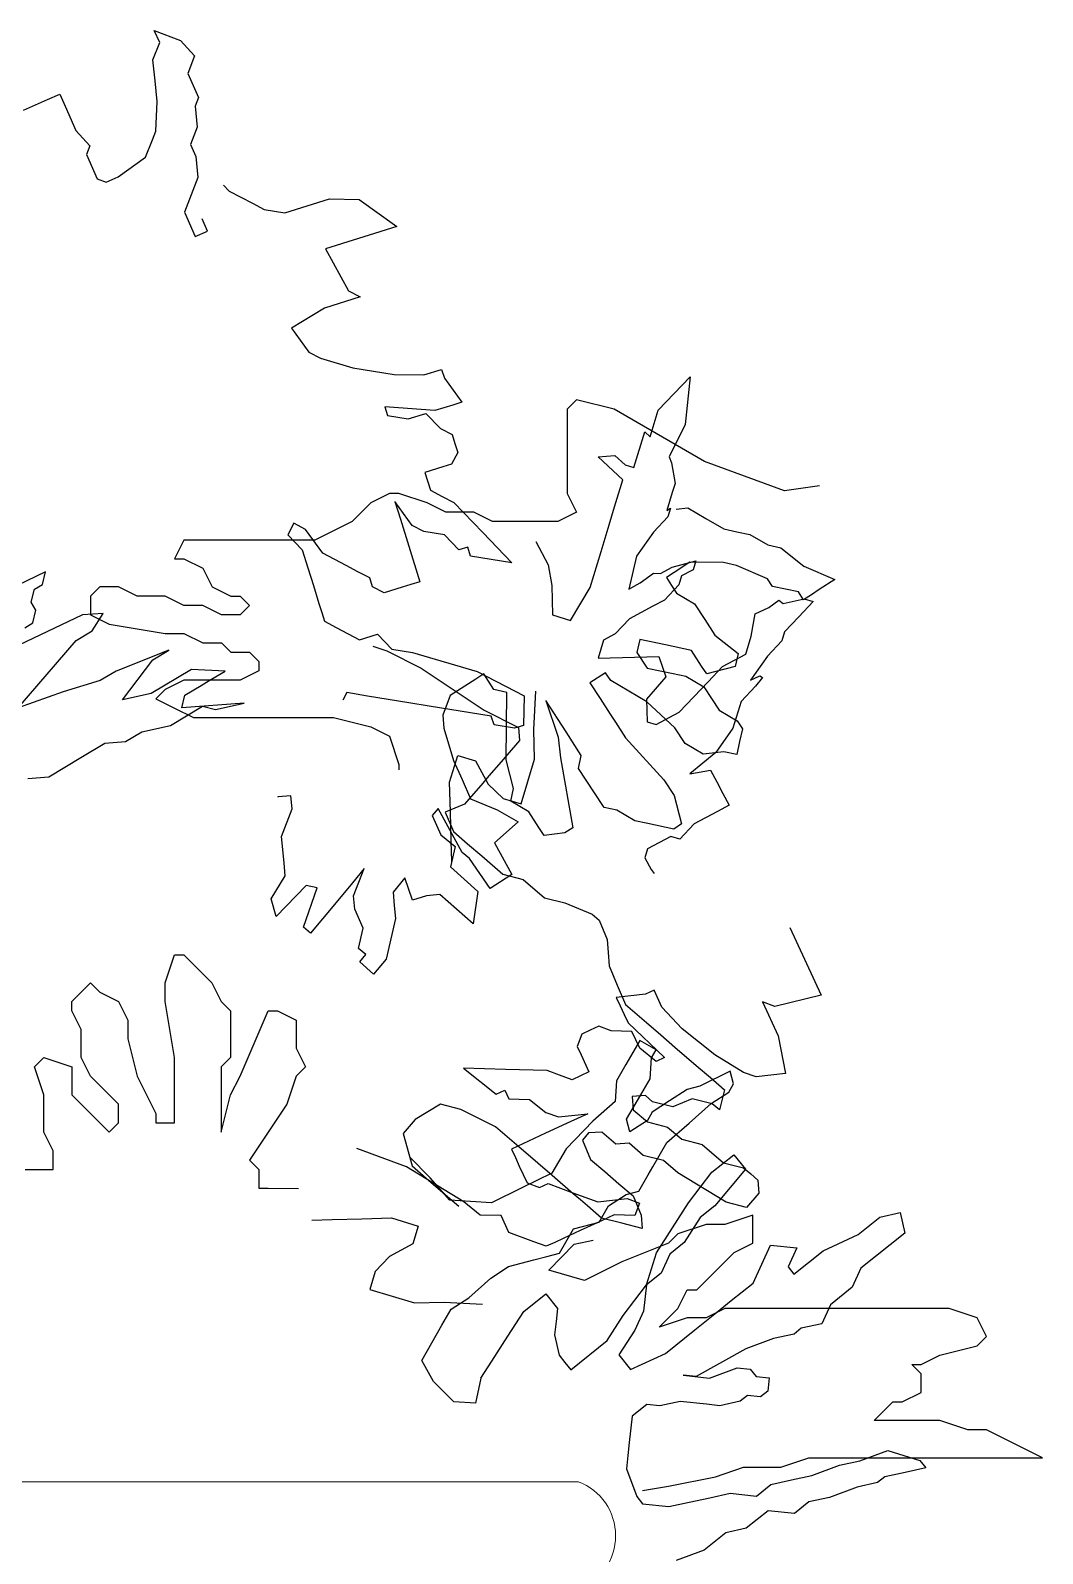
# Model space of a CAD drawing. Header units: millimetres. Extents: x 224.49 to 232.8, y 170.44 to 178.39.
# Drawn here: x 231.5691 to 231.726, y 173.4065 to 173.6425 of the extents above; entities that cross this region are included whole.
import ezdxf

# ---------------------------------------------------------------- set-up
doc = ezdxf.new("R2010")
doc.units = ezdxf.units.MM
doc.layers.add('PROIEZIONI', color=145, linetype='Continuous', lineweight=13)
doc.layers.add('VEGETAZIONE', color=94, linetype='Continuous')

msp = doc.modelspace()

# ---------------------------------------------------------------- linework, layer by layer
at = {"layer": 'PROIEZIONI'}
msp.add_line((231.6540606653875, 173.4176087629835, -0.02885765433328312), (231.2632622538026, 173.4176087629835, -0.02885765433328312), dxfattribs=at)
msp.add_arc((231.6508761757623, 173.4092345113067, -0.02885765433328312), 0.00895930049275555, 290.8203850287182, 69.1796149712818, dxfattribs=at)
at = {"layer": 'VEGETAZIONE', "color": 104, "elevation": -0.02885765433328312}
for points in [[(231.5680588067608, 173.6301420780116), (231.5699306242012, 173.6309738131161), (231.5718024438351, 173.6318055448219), (231.5736742643248, 173.6326372787541), (231.5745069432446, 173.6307658784505), (231.5761723019401, 173.6270230800698), (231.5783572314205, 173.6246318488071), (231.5778376606355, 173.6232802816892), (231.5795030193311, 173.6195374833085), (231.5808552659866, 173.619017651295), (231.5827270864762, 173.6198493852273), (231.5869902965288, 173.6228644157568), (231.5880294372429, 173.6255675477662), (231.5885490080277, 173.626919114884), (231.5887554689659, 173.6314936449706), (231.5884423599752, 173.6347166101656), (231.5881292509845, 173.6379395753606), (231.5891683916986, 173.6406427073699), (231.588335715828, 173.6425141065013), (231.592392461893, 173.6409546081165), (231.5945773905175, 173.6385633746272), (231.5935382498035, 173.635860242618), (231.595203608499, 173.6321174442373), (231.59468403857, 173.6307658793458), (231.5949971475608, 173.6275429141508), (231.5939580068467, 173.6248397821414), (231.5947906857666, 173.6229683818378), (231.5951037947573, 173.6197454166428), (231.5940646540434, 173.6170422846334), (231.5930255133294, 173.6143391526241), (231.5946908689756, 173.6105963554157), (231.5965626894653, 173.6114280893479), (231.5957300096896, 173.613299487425)], [(231.6474490877411, 173.5633108045836), (231.6493801203429, 173.5596979009875), (231.6499254142971, 173.5565050080677), (231.6500504824809, 173.5519256750638), (231.6528219620584, 173.5510856530195), (231.6558885969401, 173.5562114047551), (231.6575694908918, 173.5617571678588), (231.658830160408, 173.5659164870602), (231.6596706073838, 173.568689368612), (231.6609312778475, 173.5728486909398), (231.6571261813934, 173.5764433077973), (231.659697013268, 173.5766576663866), (231.6612833996185, 173.575183275077), (231.6626691405486, 173.574763263709), (231.6643500335526, 173.5803090236862), (231.6651729456979, 173.5795182843354), (231.6664336161614, 173.5836776066631), (231.6713743139481, 173.5888216420109), (231.6706169401053, 173.5814256212047), (231.6681243119041, 173.5764301875818), (231.6684897192297, 173.5754853693713), (231.6684897192297, 173.5754853693713), (231.6690350109013, 173.5722924771432), (231.6686147874134, 173.5709060363673), (231.6677743404375, 173.5681331548155), (231.6683371678874, 173.5685038866166), (231.6683371678874, 173.5685038866166), (231.6679169443995, 173.5671174458407), (231.6656907587762, 173.564764574965), (231.6630443473823, 173.5610252640053), (231.6618517795831, 173.5559178014427), (231.6618517795831, 173.5559178014427), (231.6636577417185, 173.5568842315425), (231.6657040516543, 173.5584000069987), (231.6657040516543, 173.5584000069987), (231.6667813453497, 173.5583787929435), (231.6685873065374, 173.5593452199169), (231.6722673357555, 173.5603299391896), (231.6718471122675, 173.5589434984138), (231.6700411478494, 173.5579770690059), (231.6696209243616, 173.55659062823), (231.6673947387383, 173.5542377573543), (231.6655887743203, 173.5532713279464), (231.6655887743203, 173.5532713279464), (231.6619768477669, 173.5513384684388), (231.6597506621437, 173.5489855975631), (231.6579446986732, 173.5480191712816), (231.6571042516974, 173.5452462897297), (231.6571042516974, 173.5452462897297), (231.6665471712286, 173.5454898076886), (231.6675881783117, 173.5423251705479), (231.6645981435445, 173.5388656957704), (231.6647033139206, 173.5353740083495), (231.666089052568, 173.5349539976733), (231.6697009814041, 173.5368868564891), (231.6719271670274, 173.5392397273648), (231.6741533549332, 173.5415925975486), (231.6763795396089, 173.5439454652979), (231.6799914661623, 173.5458783248056), (231.6808319131381, 173.5486512063574), (231.681433182035, 173.552119648271), (231.6835827057595, 173.5530946494542), (231.6851000147267, 173.554245381634), (231.6851000147267, 173.554245381634), (231.6858058132409, 173.553701191188), (231.6890668424341, 173.5544211300163), (231.6904525833643, 173.5540011186482), (231.6882263954584, 173.5516482484645), (231.6860002098351, 173.5492953775888), (231.6855799863472, 173.5479089368128), (231.6833537984413, 173.5455560666291), (231.6807073902777, 173.5418167581039), (231.6821697466451, 173.5424886606736), (231.6821697466451, 173.5424886606736), (231.6825836220908, 173.542261917796), (231.6815022762237, 173.54087898356), (231.6792760906005, 173.5385261126843), (231.6780154201366, 173.5343667903565), (231.675369008743, 173.5306274793968), (231.6713368596493, 173.5273081822396), (231.6745285617671, 173.527854597845), (231.6754940801569, 173.5260481488274), (231.6764595953164, 173.5242416973753), (231.6774251127586, 173.5224352452313), (231.6756191483405, 173.5214688158234), (231.6720072217872, 173.5195359563158), (231.6697810361639, 173.5171830854401), (231.6683952952338, 173.5176030968082), (231.6647833686805, 173.5156702373005), (231.6643631461401, 173.5142837996509), (231.6653286635823, 173.512477347507), (231.6658257534993, 173.5118729280671)], [(231.6914235693367, 173.5719215377058), (231.6860072173762, 173.5711448783213), (231.6735799658113, 173.5756891396362), (231.6595775172007, 173.583803639643), (231.6537826148824, 173.5852516339368), (231.6523338893028, 173.583803639643), (231.6523338893028, 173.5809076534408), (231.6523338893028, 173.5794596615324), (231.6523338893028, 173.5765636753301), (231.6523338893028, 173.5751156810364), (231.6523338893028, 173.5707717029256), (231.6537826148824, 173.5678757167234), (231.6508851637232, 173.5664277224297), (231.6479877125641, 173.5664277224297), (231.6450902646716, 173.5664277224297), (231.6407440879329, 173.5664277224297), (231.6378466367739, 173.5678757167234), (231.6335004600352, 173.5678757167234), (231.6306030121427, 173.5693237086319), (231.626256835404, 173.5707717029256), (231.6248081098244, 173.5707717029256), (231.6219106586652, 173.5693237086319), (231.6204619330857, 173.5678757167234), (231.6190132075061, 173.5664277224297), (231.616115756347, 173.5649797305212), (231.6132183084547, 173.5635317362274), (231.6088721317159, 173.5635317362274), (231.6059746805568, 173.5635317362274), (231.6030772293976, 173.5635317362274), (231.5987310559256, 173.5635317362274), (231.5958336047664, 173.5635317362273), (231.5929361536074, 173.5635317362273), (231.5914874280277, 173.5606357500251), (231.5929361536074, 173.5606357500251), (231.5958336047664, 173.5591877581166), (231.5972823303461, 173.5562917719144), (231.6001797815053, 173.5548437776206), (231.601628503818, 173.5548437776206), (231.6030772293976, 173.5533957857122), (231.601628503818, 173.5519477914185), (231.5987310559256, 173.5519477914184), (231.5958336047664, 173.5533957857122), (231.5929361536074, 173.5533957857122), (231.5900387024482, 173.5548437776206), (231.5856925257094, 173.5548437776206), (231.5827950778172, 173.5562917719144), (231.5813463522376, 173.5562917719144), (231.5798976266579, 173.5562917719144), (231.5784489010784, 173.5548437776206), (231.5784489010784, 173.5519477914184), (231.5813463522376, 173.5504997995099), (231.5900387024482, 173.5490518052162), (231.5929361536074, 173.5490518052162), (231.5958336047664, 173.5476038133077), (231.5987310559256, 173.5476038133077), (231.6001797815053, 173.546155819014), (231.6030772293976, 173.546155819014), (231.6045259549773, 173.5447078271055), (231.6045259549773, 173.5432598328117), (231.601628503818, 173.5418118409033), (231.5987310559256, 173.5418118409033), (231.5958336047664, 173.5418118409033), (231.5929361536074, 173.5418118409033), (231.5900387024482, 173.5403638466095), (231.5885899768687, 173.5389158523157), (231.5914874280277, 173.5374678604073), (231.5943848791869, 173.5360198661135), (231.5972823303461, 173.5360198661135), (231.5987310559256, 173.5360198661136), (231.6001797815053, 173.5360198661136), (231.6045259549773, 173.5360198661136), (231.6074234061363, 173.5360198661136), (231.6117695828752, 173.5360198661136), (231.616115756347, 173.5360198661136), (231.6219106586652, 173.5345718742051), (231.6248081098244, 173.5331238799113), (231.6262568354041, 173.5287799018006), (231.6262568354041, 173.5279459698654)], [(231.6222149405662, 173.5470847349529), (231.6243678253681, 173.5463459797109), (231.6297039271542, 173.5436620277583), (231.6394312997373, 173.5371968596253), (231.6447674015231, 173.5345129076727), (231.6449203932737, 173.5324703389947), (231.6430307409167, 173.5302758116986), (231.6420859155163, 173.5291785489544), (231.6401962631593, 173.5269840216584), (231.6392514362028, 173.5258867571066), (231.6364169584454, 173.5225949670662), (231.6334294873809, 173.5213457438963), (231.6346802978389, 173.5183578710923), (231.6368759352535, 173.5164672628401), (231.6390715701925, 173.5145766567195), (231.6423650263145, 173.5117407443412), (231.6455054906857, 173.5109474006407), (231.6487989468077, 173.5081114882624), (231.651939407147, 173.5073181448862), (231.6561776902256, 173.5055794970595), (231.6572755089329, 173.5046341929335), (231.6585263193906, 173.5016463201295), (231.6586793126977, 173.499603753259), (231.6588323044484, 173.4975611845812), (231.6600831164626, 173.4945733135847), (231.661333924445, 173.4915854429124), (231.6646273805669, 173.488749530534), (231.6668230179814, 173.4868589222818), (231.6690186553959, 173.4849683140295), (231.6723121090424, 173.4821324037828), (231.6745077464569, 173.4802417955306), (231.6767033838715, 173.4783511872784), (231.6759115502218, 173.4752113558562), (231.6748137315145, 173.4761566599824), (231.6716732686997, 173.4769500054903), (231.6686857976352, 173.4757007823204), (231.665545333264, 173.4764941260208), (231.6644475170323, 173.4774394280153), (231.6624048729246, 173.4772874693971), (231.6625578646753, 173.4752449007192), (231.6647534996143, 173.4733542945987), (231.6678939639856, 173.4725609508982), (231.6700896014002, 173.4706703426459), (231.6732300642152, 173.469876997138), (231.676523520337, 173.4670410847597), (231.6796639822327, 173.4662477431909), (231.6807618009401, 173.4653024390649), (231.6818596196472, 173.4643571349387), (231.6820126113979, 173.4623145662608), (231.6801229590409, 173.4601200389647), (231.676982496226, 173.4609133844727), (231.669450759501, 173.465487942546), (231.6672551220864, 173.4673785507981), (231.6641146592715, 173.4681718963062), (231.661919021857, 173.4700625045583), (231.659876376193, 173.4699105441326), (231.6576807412539, 173.4718011502532), (231.6556380971463, 173.4716491916351), (231.6546932701896, 173.4705519270833), (231.6559440822039, 173.4675640560867), (231.6581397171429, 173.4656734499661), (231.6603353545575, 173.4637828417139), (231.6625309919721, 173.4618922334618), (231.66378180243, 173.4589043606578), (231.6639347941805, 173.4568617919799), (231.6607943313656, 173.4576551374878), (231.6576538669943, 173.4584484811883), (231.6554582295798, 173.4603390894405), (231.6543604108725, 173.4612843935666), (231.6532625921652, 173.4622296976927), (231.6499691385188, 173.4650656079394), (231.6477735011042, 173.4669562161915), (231.6444800449823, 173.4697921285699), (231.641186591336, 173.4726280388167), (231.6358504911065, 173.4753119925768), (231.6327100267352, 173.4761053362772), (231.6287777302706, 173.473758850363), (231.6268880779136, 173.471564323067), (231.6282918816785, 173.4665338833925), (231.630487519093, 173.4646432751404), (231.6348787914467, 173.4608620607675), (231.6355404794218, 173.4602922978651)], [(231.6344282666022, 173.5137008545961), (231.6343421067513, 173.5168554878329), (231.6342170385674, 173.5214348208369), (231.6340919681011, 173.5260141545327), (231.6353526385648, 173.5301734768605), (231.6381241181425, 173.5293334548163), (231.6390896355847, 173.5275270026723), (231.6400551507441, 173.5257205512202), (231.6424064068338, 173.5234940884001), (231.6437921477639, 173.5230740770321), (231.6451778864113, 173.5226540663559), (231.6472790029032, 173.5295862671091), (231.6471539347196, 173.5341656001131), (231.6474490877412, 173.5401313745847)], [(231.6389508344092, 173.4336382485542), (231.6381196141837, 173.4297964048043), (231.6347612616098, 173.4300071764343), (231.6315885832442, 173.4331573193072), (231.6297698545506, 173.4363911148183), (231.6329036884897, 173.4418436158417), (231.6343597583716, 173.4443486275622), (231.6370677002336, 173.4461259690138), (231.6405036786781, 173.44915581915), (231.6432116201194, 173.4509331646246), (231.6471714351828, 173.451982842655), (231.6491513437457, 173.4525076810709), (231.6511312502463, 173.4530325206854), (231.6533153534272, 173.4567900354416), (231.6572751684905, 173.4578397134719), (231.6587312383723, 173.4603447251923), (231.6614391818759, 173.4621220694683), (231.6634190883765, 173.4626469090828), (231.6648751566165, 173.4651519179788), (231.6656031915574, 173.466404423839), (231.66778729638, 173.4701619414195), (231.6712232748246, 173.4731917915557), (231.6746592495653, 173.4762216400662), (231.6773671930689, 173.4779989843422), (231.6780952280097, 173.4792514902024), (231.6775713893287, 173.481231663507), (231.6728835393245, 173.4789294796164), (231.670903632824, 173.4784046400018), (231.668195690962, 173.4766272985503), (231.6654877495205, 173.4748499530755), (231.6647597145796, 173.4735974472154), (231.662051771076, 173.4718201029393), (231.6615279344571, 173.4738002750452), (231.6637120392798, 173.4775577926257), (231.6651681091616, 173.4800628043461), (231.6653723037798, 173.4832954806865), (231.6661003387206, 173.4845479865466), (231.663596593539, 173.4860033202366), (231.6614124903581, 173.4822458054804), (231.6599564204762, 173.47974079376), (231.6597522242164, 173.4765081145954), (231.656316245772, 173.4734782644591), (231.6521522360905, 173.4691959100885), (231.6499681312679, 173.4654383925079), (231.6452802792015, 173.463136209816), (231.6405924291971, 173.4608340259255), (231.6373606507165, 173.4610368565797), (231.634128870594, 173.4612396844095), (231.6311012887936, 173.4646751902054), (231.6278864616387, 173.4679588136326)], [(231.6389508344092, 173.4336382485542), (231.6406589437268, 173.4362918304614), (231.6431384744274, 173.4401438247911), (231.6456180036331, 173.4439958209797), (231.6490049372973, 173.4467194091642), (231.6508197447193, 173.4444625950148), (231.6505981712897, 173.4424263242827), (231.6503765963653, 173.4403900554092), (231.6510624258991, 173.4372253785318), (231.6519698303575, 173.4360969705278), (231.6528772333212, 173.4349685643825), (231.6585221202156, 173.4395078759761), (231.6610016509163, 173.4433598703058), (231.6646101580101, 173.4481197292226), (231.6661822842524, 173.4531001315563), (231.6711413416128, 173.4608041200275), (231.6747498502015, 173.4655639770854), (231.6781367813198, 173.4682875632227), (231.6799515887419, 173.4660307490734), (231.675214104811, 173.4603630313345), (231.672956149035, 173.4585473058781), (231.670476619829, 173.4546953096896), (231.668218664053, 173.4528795842333), (231.6668681137863, 173.4499354546788), (231.6646101580101, 173.4481197292226), (231.6641670096561, 173.4440471896169), (231.6628164583383, 173.4411030561565), (231.6603369276377, 173.4372510618268), (231.6621517350598, 173.4349942476774), (231.6675750510703, 173.4374972905862), (231.6720909626226, 173.4411287414988), (231.675477893741, 173.443852327636), (231.6777358495171, 173.4456680530924), (231.6811227831813, 173.4483916412769), (231.6838238873116, 173.4542799063388), (231.6878966479639, 173.4538388155986), (231.6865460976972, 173.4508946860443), (231.6874535021556, 173.4497662780402), (231.691969411162, 173.4533977269057), (231.6973927256779, 173.4559007716732), (231.700779659342, 173.4586243598576), (231.7039450170308, 173.4593116752626), (231.7046308465648, 173.4561469983852), (231.7023728933345, 173.454331274976), (231.7001149375583, 173.4525155495197), (231.6978569817822, 173.4506998240634), (231.6965064289697, 173.4477556924618), (231.6953774510816, 173.4468478297336), (231.6931194953056, 173.4450321042773), (231.6917689465336, 173.4420879728641), (231.6886035862991, 173.4414006554118), (231.6874746084109, 173.4404927926837), (231.6843092496713, 173.4398054733726), (231.6800149115487, 173.4382102931922), (231.6723336438025, 173.4338915250156), (231.670297261456, 173.4341120702916), (231.6743700246541, 173.4336709815986), (231.6786643627768, 173.435266161779), (231.6807007436285, 173.4350456183619), (231.6816081480869, 173.4339172103579), (231.6836445263926, 173.4336966648935), (231.6834229555089, 173.4316603962086), (231.6822939776208, 173.4307525334804), (231.6802575952745, 173.4309730787564), (231.6791286173863, 173.4300652160282), (231.6759632586465, 173.429377896717), (231.6739268763002, 173.4295984419929), (231.6739268763002, 173.4295984419929), (231.6698541131019, 173.4300395306859), (231.6666887543622, 173.4293522113748), (231.6646523745615, 173.4295727586979), (231.6623944187854, 173.4277570332416), (231.6623944187854, 173.4277570332416), (231.6619512704312, 173.4236844936359), (231.6617296970016, 173.4216482229037), (231.6615081220772, 173.4196119540302), (231.6631013560696, 173.4153188691488), (231.6640087590333, 173.4141904630035), (231.668081523726, 173.4137493724518), (231.6712468824659, 173.4144366917628), (231.6744122427003, 173.4151240092151), (231.6775775988943, 173.415811326479), (231.6816503620923, 173.415370237786), (231.6839083178686, 173.4171859632424), (231.687073678103, 173.4178732806946), (231.6902390368428, 173.4185606000056), (231.6945333724196, 173.4201557781389), (231.6976987311593, 173.42084309745), (231.7019930692819, 173.4224382776304), (231.7069732354437, 173.4208687827923), (231.7078806399021, 173.4197403747882), (231.7047152796676, 173.4190530573359), (231.7015499209278, 173.4183657380248), (231.7004209430396, 173.4174578752967), (231.6972555828052, 173.4167705578444), (231.6929612487232, 173.4151753778524), (231.6897958884888, 173.4144880604001), (231.6875379327126, 173.4126723349437), (231.6834651695145, 173.4131134236366), (231.680078238396, 173.4103898374995), (231.6769128796564, 173.4097025181883), (231.673525945992, 173.4069789300038), (231.6692316078695, 173.4053837498234)], [(231.6127700545221, 173.4581518613018), (231.6159246877589, 173.4582380211529), (231.6205040207628, 173.4583630893365), (231.6250833544586, 173.4584881598029), (231.6292426767863, 173.4572274893391), (231.6284026547421, 173.4544560097616), (231.6265962025982, 173.4534904923194), (231.6247897511461, 173.4525249771599), (231.6225632883259, 173.4501737210702), (231.622143276958, 173.4487879801401), (231.6217232662818, 173.4474022414927), (231.6286554670349, 173.4453011250007), (231.6332348000389, 173.4454261931844), (231.6392005745107, 173.4451310401629)]]:
    msp.add_lwpolyline(points, dxfattribs=at)
at = {"layer": 'VEGETAZIONE', "color": 103, "elevation": -0.02885765433328312}
for points in [[(231.599075711081, 173.618518308582), (231.5999332502215, 173.617628404122), (231.6035628830732, 173.6157290029887), (231.6053776998549, 173.6147793012838), (231.6085752301456, 173.6142619185481), (231.61548881684, 173.6164235068863), (231.6200690682994, 173.6163384405166), (231.6259456135459, 173.6121073196074), (231.6148838779531, 173.6086487792412), (231.6184270903709, 173.6021710068757), (231.6202419071525, 173.6012213051708), (231.6147110377971, 173.5994920345002), (231.6096122710026, 173.5963807454321), (231.6096122710026, 173.5963807454321), (231.6122912852464, 173.592667009535), (231.6141060989102, 173.5917173068553), (231.6191184491007, 173.5902502233895), (231.6223159825095, 173.5897328416288), (231.6255135166301, 173.5892154575915), (231.6300937673778, 173.5891303934984), (231.6328591989376, 173.5899950278587), (231.6332912983805, 173.5886130084861), (231.6359703126243, 173.5848992725891), (231.6345875952855, 173.5844669549215), (231.6332048779465, 173.584034637254), (231.6318221637258, 173.5836023205612), (231.6240443788574, 173.5842047686916), (231.6244764783003, 173.582822749319), (231.6276740117092, 173.5823053675583), (231.6304394463869, 173.5831700028935), (231.6326863618996, 173.5808382840926), (231.6345011755633, 173.5798885814128), (231.6349332742945, 173.5785065643167), (231.6353653737373, 173.5771245449441), (231.6344147582475, 173.5753102111554), (231.6330320409087, 173.5748778934878), (231.6302666062309, 173.5740132581525), (231.6311308044048, 173.571249221684), (231.6329456211867, 173.570299519979), (231.6347604372565, 173.5693498205506), (231.6392542651642, 173.5646863819738), (231.6437480961899, 173.5600229443719), (231.6373530317783, 173.5610577111449), (231.6369209330473, 173.5624397282408), (231.6355382157085, 173.5620074105732), (231.6332913001957, 173.5643391293742), (231.630093766075, 173.5648565134116), (231.6282789500052, 173.5658062128399), (231.6255999350494, 173.5695199510134), (231.6264641332234, 173.5667559145448), (231.6277604308403, 173.5626098587037), (231.629488827188, 173.5570817857665), (231.6281061098492, 173.5566494680989), (231.6267233925104, 173.5562171504313), (231.6239579609506, 173.5553525160708), (231.6221431441689, 173.5563022177759), (231.6217110454379, 173.5576842348719), (231.6198962286561, 173.5586339365769), (231.6180814125862, 173.5595836360052), (231.6144517797345, 173.5614830371385), (231.6117727647788, 173.565196775312), (231.609957948709, 173.5661464747404), (231.6090073301012, 173.5643321399768), (231.6112542456138, 173.5620004211759), (231.6121184437878, 173.5592363847073), (231.6129826419618, 173.5564723482387), (231.6138468401358, 173.5537083117701), (231.6142789395786, 173.5523262923975), (231.6147110383097, 173.5509442753015), (231.6165258550914, 173.5499945735965), (231.6201554879431, 173.5480951724632), (231.6229209226208, 173.5489598077984), (231.6251678381336, 173.5466280889975), (231.6283653691362, 173.5461107039853), (231.6383900695173, 173.5431765370539), (231.6456493352207, 173.5393777347872), (231.6455629147867, 173.534799363555), (231.6441801974479, 173.5343670458874), (231.6409826640391, 173.5348844276482), (231.6405505645963, 173.5362664470208), (231.6373530311875, 173.5367838287815), (231.6341554970668, 173.5373012128188), (231.6309579636581, 173.5378185945795), (231.6277604326554, 173.5383359795918), (231.6213653651262, 173.5393707453898), (231.6181678317172, 173.5398881271506), (231.6175512543985, 173.5387113368213)], [(231.6692279175457, 173.5683318001784), (231.6710355564109, 173.5685369610347), (231.6738286455181, 173.5668986096902), (231.6766217346253, 173.5652602583458), (231.6786255845007, 173.5648359012361), (231.680629433076, 173.5644115461263), (231.6834225221831, 173.5627731947819), (231.6854263693196, 173.5623488358916), (231.6890086976586, 173.5594964903125), (231.6938056366413, 173.5574337818584), (231.6913764179543, 173.5558545036086), (231.6901618086108, 173.5550648644837), (231.6889472020061, 173.5542752271394), (231.6881579627743, 173.5554892213741), (231.686154112899, 173.5559135784838), (231.6841502630234, 173.5563379355934), (231.6833610237917, 173.5575519298281), (231.6785640848092, 173.5596146382822), (231.6765602362338, 173.5600389933921), (231.6713379284396, 173.5600980664867), (231.6689087097526, 173.5585187882368), (231.6676941031481, 173.5577291508925), (231.6684833423798, 173.5565151566578), (231.6692725829118, 173.5553011604233), (231.67206566928, 173.5536628072981), (231.6736441490437, 173.5512348168288), (231.6752226288073, 173.5488068263595), (231.6788049584464, 173.5459544787806), (231.6783795883347, 173.5439508454208), (231.6739465238113, 173.5427959240615), (231.6731572832795, 173.5440099202961), (231.6715788035158, 173.5464379107653), (231.667571105065, 173.5472866229849), (231.6635634066145, 173.5481353352044), (231.6631380365026, 173.5461317018447), (231.6647165162662, 173.5437037113753), (231.6687242160171, 173.5428549971561), (231.6707280645925, 173.5424306420462), (231.6735211536997, 173.5407922907018), (231.6758888739952, 173.5371503039979), (231.6786819631024, 173.5355119526535), (231.6794712023342, 173.5342979584187), (231.6790458335226, 173.5322943230593), (231.6786204634108, 173.5302906896996), (231.6766166148355, 173.5307150448094), (231.6733981556166, 173.5303497627941), (231.6706050665095, 173.5319881141385), (231.6690265867458, 173.5344161046079), (231.664655017875, 173.5384824464217), (231.6590688423995, 173.5417591508911), (231.6582796018676, 173.5429731471257), (231.6558503831805, 173.5413938688759), (231.6574288629442, 173.5389658784065), (231.659007344008, 173.5365378859373), (231.6597965832398, 173.5353238917026), (231.6613750630035, 173.5328959012332), (231.6673251116381, 173.5264015689501), (231.6689035914016, 173.5239735784808), (231.6700567023538, 173.5195419526521), (231.6688420930103, 173.5187523135272), (231.6648343945596, 173.5196010257467), (231.6628305446843, 173.5200253828563), (231.660037455577, 173.5216637342007), (231.6580336070016, 173.5220880893106), (231.6564551272381, 173.5245160797799), (231.6540874069424, 173.5281580664838), (231.6545127770542, 173.5301616998435), (231.6521450567587, 173.5338036865473), (231.6489880972312, 173.538659667486), (231.6509304474152, 173.5330140474225), (231.6512943178352, 173.5297964178282), (231.6531751723666, 173.5189295345915), (231.6519605630231, 173.5181398954666), (231.6487421038041, 173.5177746134513), (231.6479528645723, 173.5189886076861), (231.6463743848086, 173.5214165981554), (231.6435812957016, 173.5230549494999), (231.6440066645131, 173.5250585848594), (231.6428535535611, 173.5294902106881), (231.642976551644, 173.5399327385958), (231.6409727030688, 173.5403570937056), (231.639394223305, 173.5427850841749), (231.6381796139615, 173.54199544505), (231.63419507397, 173.5394445451799)], [(231.5682515377959, 173.549947209028), (231.5694939759817, 173.550692295036), (231.5699917054896, 173.552679190028), (231.569246995585, 173.5539210010574), (231.5697447250929, 173.5559078960494), (231.5709871632788, 173.5566529820575), (231.57148489156, 173.558639879095), (231.57148489156, 173.558639879095), (231.5570733656404, 173.5516857436695)], [(231.5687379651882, 173.5266011825507), (231.5719675514643, 173.5268495435376), (231.5744524278359, 173.5283397155539), (231.5769373042074, 173.5298298875701), (231.580664615963, 173.5320651439143), (231.5838942010123, 173.5323135069467), (231.5863790773838, 173.5338036789631), (231.5908511018457, 173.5347971259581), (231.5958208517869, 173.5377774683104), (231.5978079986506, 173.5372807453347), (231.6022800231124, 173.5382741923297), (231.5925912655109, 173.5375291073235), (231.5930889950189, 173.5395160023155), (231.5955738713904, 173.5410061743317), (231.5968163095762, 173.5417512603399), (231.5980587477619, 173.5424963463479), (231.5993011859477, 173.5432414323561), (231.594084452808, 173.5434897943449), (231.5878722646809, 173.5397643659844), (231.583400240219, 173.5387709189895), (231.5881230097638, 173.5449799673631), (231.5906078861352, 173.5464701393794), (231.5824085511446, 173.5432414339945), (231.5799236747731, 173.5417512619783), (231.5742092121255, 173.5400127289751), (231.5672523153205, 173.5375291095985), (231.5762001277038, 173.5479603130341), (231.5786850040752, 173.5494504850504), (231.580425171769, 173.5521824660504), (231.5771955854927, 173.5519341050636), (231.5640264977592, 173.5457250556462)], [(231.5682957575579, 173.4659749286151), (231.571193208717, 173.4659749286151), (231.5726419310297, 173.4659749286151), (231.5726419310297, 173.4674229205235), (231.5726419310297, 173.4688709148172), (231.571193208717, 173.4717669010195), (231.571193208717, 173.4746628872217), (231.571193208717, 173.477558873424), (231.5697444831374, 173.4819028539199), (231.571193208717, 173.4833508458284), (231.5755393821889, 173.4819028539199), (231.5755393821889, 173.4804548596262), (231.5755393821889, 173.477558873424), (231.578436833348, 173.4746628872218), (231.5813342845072, 173.4717669010195), (231.5827830100868, 173.473214892928), (231.5827830100868, 173.4761108791303), (231.5798855589276, 173.4790068677177), (231.578436833348, 173.4804548596262), (231.5769881077684, 173.4833508458284), (231.5769881077684, 173.4876948263245), (231.5755393821889, 173.4905908125266), (231.5755393821889, 173.4920388044352), (231.5769881077684, 173.4934867987289), (231.578436833348, 173.4949347906373), (231.5798855589276, 173.4934867987289), (231.5827830100868, 173.4920388044352), (231.5842317356663, 173.4891428182329), (231.5842317356663, 173.4862468320307), (231.5856804612459, 173.4804548596262), (231.5885779091383, 173.4746628872218), (231.5885779091383, 173.473214892928), (231.5914753602975, 173.473214892928), (231.5914753602975, 173.4761108791303), (231.5914753602975, 173.4790068677177), (231.5914753602975, 173.4804548596262), (231.5914753602975, 173.4833508458284), (231.590026634718, 173.4920388044352), (231.590026634718, 173.4949347906374), (231.5914753602975, 173.4992787711334), (231.592924085877, 173.4992787711334), (231.5958215370362, 173.4963827849311), (231.5972702626158, 173.4949347906374), (231.5987189881954, 173.4920388044352), (231.6001677137749, 173.4905908125266), (231.6001677137749, 173.4876948263245), (231.6001677137749, 173.4833508458285), (231.5987189881954, 173.48190285392), (231.5987189881954, 173.477558873424), (231.5987189881954, 173.4717669010195), (231.6001677137749, 173.477558873424), (231.6016164393544, 173.4804548596263), (231.6059626128264, 173.4905908125266), (231.6074113384059, 173.4905908125266), (231.6103087895652, 173.4891428182329), (231.6103087895652, 173.4876948263245), (231.6103087895652, 173.4847988401222), (231.6117575151447, 173.48190285392), (231.6103087895652, 173.4804548596263), (231.6088600639856, 173.4761108791303), (231.6030651616672, 173.4674229205235), (231.6045138872469, 173.4659749286151), (231.6045138872469, 173.4630789424128), (231.6059626128264, 173.4630789424128), (231.6106936329321, 173.4630458085631)], [(231.6639715577168, 173.4162599205748), (231.6680428436957, 173.4169381248593), (231.6752864715936, 173.418386119153), (231.6796326450656, 173.4198341110615), (231.6854275473839, 173.4198341110615), (231.6897737241227, 173.4212821053553), (231.6955686231741, 173.4212821053553), (231.7100558757031, 173.4212821053553), (231.7144020524419, 173.4212821053553), (231.7201969547602, 173.4212821053553), (231.7259918538116, 173.4212821053553), (231.7230944026524, 173.4227300972638), (231.7201969547602, 173.4241780915575), (231.7172995036009, 173.425626083466), (231.7144020524419, 173.425626083466), (231.7100558757031, 173.4270740777597), (231.707158424544, 173.4270740777597), (231.7042609766515, 173.4270740777597), (231.6999147999128, 173.4270740777597), (231.7028122510719, 173.429970063962), (231.7042609766515, 173.429970063962), (231.707158424544, 173.4314180582558), (231.707158424544, 173.4328660501642), (231.707158424544, 173.434314044458), (231.7057097022312, 173.4357620363665), (231.707158424544, 173.4357620363665), (231.7100558757031, 173.4372100306602), (231.7158507780213, 173.4386580225687), (231.7158507780213, 173.4386580225687), (231.7172995036009, 173.4401060168624), (231.7158507780213, 173.4430020030647), (231.7115046012827, 173.4444499949732), (231.707158424544, 173.4444499949732), (231.7042609766515, 173.4444499949732), (231.6999147999128, 173.4444499949732), (231.6970173487536, 173.4444499949732), (231.6926711720149, 173.4444499949732), (231.688324998543, 173.4444499949731), (231.6839788218043, 173.4444499949731), (231.6810813706451, 173.4444499949731), (231.6767351939064, 173.4444499949731), (231.6738377460141, 173.4430020030646), (231.670940294855, 173.4430020030646), (231.6665941181162, 173.4415540087709), (231.6680428436957, 173.4430020030646), (231.6694915692754, 173.4444499949731), (231.670940294855, 173.4473459811753), (231.6723890204345, 173.4473459811753), (231.6738377460141, 173.4487939754692), (231.6752864715936, 173.4502419673776), (231.6767351939064, 173.4516899616713), (231.678183919486, 173.4531379535798), (231.6810813706451, 173.4545859478735), (231.6810813706451, 173.4560339397821), (231.6810813706451, 173.4589299259843), (231.6767351939064, 173.4574819340758), (231.6738377460141, 173.4574819340758), (231.6694915692754, 173.4560339397821), (231.6680428436957, 173.4545859478735), (231.6607992190647, 173.4516899616713), (231.6579017679055, 173.4502419673776), (231.6550043167463, 173.4487939754692), (231.6494697569449, 173.4503800567907), (231.6534203727232, 173.4544249831455), (231.6563483337127, 173.4550278378287)]]:
    msp.add_lwpolyline(points, dxfattribs=at)
at = {"layer": 'VEGETAZIONE', "color": 126, "elevation": -0.02885765433328312}
for points in [[(231.63419507397, 173.5394445451799), (231.6330245814484, 173.5364214324009), (231.6332175304297, 173.53438225254), (231.6347195502489, 173.5293802604578), (231.6360286185699, 173.5264174503191), (231.6373376853702, 173.5234546383428), (231.6414825921921, 173.5217520262669), (231.6447174131916, 173.519854567548), (231.6410719332768, 173.5166053882779), (231.643749195777, 173.5117242191672), (231.6404082785791, 173.5095522295092), (231.6371863296044, 173.5141823662533), (231.6360702168189, 173.5151059942033), (231.6323359663957, 173.521955246351), (231.6314128025918, 173.5208396944401), (231.6327218709125, 173.5178768843014), (231.6349541015169, 173.5160296242359), (231.6342238907319, 173.5128748922192), (231.6384829642263, 173.5090506344312), (231.6377261932994, 173.5040581116781), (231.632570513626, 173.5086046103743), (231.6305312385575, 173.5084126882511), (231.6283466973548, 173.5077114911789), (231.6271828926511, 173.5111835783491), (231.6253365665641, 173.508952476365), (231.6255295180623, 173.5069132944215), (231.6257224710811, 173.5048741143156), (231.6242620469942, 173.4985646523646), (231.6222791810896, 173.4962660034641), (231.6201834928196, 173.4981808083633), (231.6211066551029, 173.4992963584365), (231.6199905398008, 173.5002199884692), (231.6207207505859, 173.5033747204861), (231.6194116837856, 173.5063375324623), (231.6192187307666, 173.5083767125682), (231.6208721053557, 173.5126469964959), (231.6190257792685, 173.5104158945118), (231.6162562893774, 173.5070692406169), (231.6125636372031, 173.5026070366486), (231.611447521901, 173.5035306666814), (231.6135956120393, 173.5096229202767), (231.6118550421405, 173.5099915223525), (231.607203872119, 173.5052175042048), (231.6064218781575, 173.5079595033752), (231.6086364377983, 173.5114954686572), (231.6084434847794, 173.5135346487631), (231.6080575802624, 173.5176130108125), (231.6097109548512, 173.5218832947403), (231.6095180018325, 173.5239224748462), (231.6074787242471, 173.5237305548057), (231.6074688035566, 173.523687694414)], [(231.6868093723808, 173.5035173128236), (231.6916826831437, 173.4930018794993), (231.6845046954192, 173.491272029424), (231.682581765362, 173.491977602436), (231.6850184214304, 173.4867198842918), (231.6861413100851, 173.4808533125876), (231.6861413100851, 173.4808533125876), (231.6815908522763, 173.4803411745574), (231.6796679235928, 173.4810467446054), (231.6752129016258, 173.4837723211683), (231.6726808097158, 173.4857923247194), (231.6701487156415, 173.4878123272674), (231.6670074597145, 173.4911467603544), (231.6657891330541, 173.4937756164625), (231.664475367014, 173.4931667599385), (231.6599249092052, 173.4926546219083), (231.6605340732223, 173.4913401923722), (231.6611432372395, 173.4900257628362), (231.6617523998829, 173.4887113362641), (231.6674257498841, 173.483356900629), (231.6661119838441, 173.482748044105), (231.6635798919341, 173.484768047656), (231.6623615638999, 173.4873969067282), (231.6591248699671, 173.487493624219), (231.6572019412836, 173.4881991942669), (231.6558881774077, 173.4875903387459), (231.6545744113677, 173.4869814822219), (231.6538698101353, 173.4850582001287), (231.6544789741524, 173.4837437705927), (231.6556973021864, 173.4811149115206), (231.6530697722708, 173.4798971994754), (231.6511468422137, 173.4806027724874), (231.6492239143207, 173.4813083465023), (231.6427505278285, 173.4815017785201), (231.6362771399627, 173.481695213502), (231.6413413245732, 173.477655210367), (231.6426550884491, 173.4782640658881), (231.6432642524662, 173.4769496363519), (231.646500946399, 173.4768529188611), (231.6490330404733, 173.4748329163131), (231.6509559683661, 173.4741273422981), (231.6555064283391, 173.4746394813312), (231.6528788984232, 173.4734217692861), (231.6489376024674, 173.4715952007168), (231.6436825426357, 173.4691597766266), (231.6442917066528, 173.4678453470906), (231.6449008706698, 173.4665309175545), (231.6461191973304, 173.4639020614464), (231.6480421273874, 173.4631964884345), (231.6493558912633, 173.4638053439556), (231.6512788213204, 173.4630997709436), (231.6532017492133, 173.4623941969286), (231.6570476071633, 173.4609830499017), (231.6615980671361, 173.4614951889348), (231.6635209950291, 173.4607896149199), (231.6628163951704, 173.4588663298627), (231.6595797012375, 173.4589630473537), (231.6569521713216, 173.4577453353084), (231.6543246414058, 173.4565276232633), (231.65169711149, 173.4553099112182), (231.6503833454499, 173.4547010546942), (231.6490695815741, 173.4540921991731), (231.6471466515171, 173.4547977721851), (231.6433007935671, 173.456208919212), (231.6420824655329, 173.458837778284), (231.6388457715999, 173.458934495775), (231.6363136788994, 173.4609544953591), (231.6274036349653, 173.4664056484849), (231.6197119190653, 173.4692279425388)]]:
    msp.add_lwpolyline(points, dxfattribs=at)

doc.saveas('drawing.dxf')
